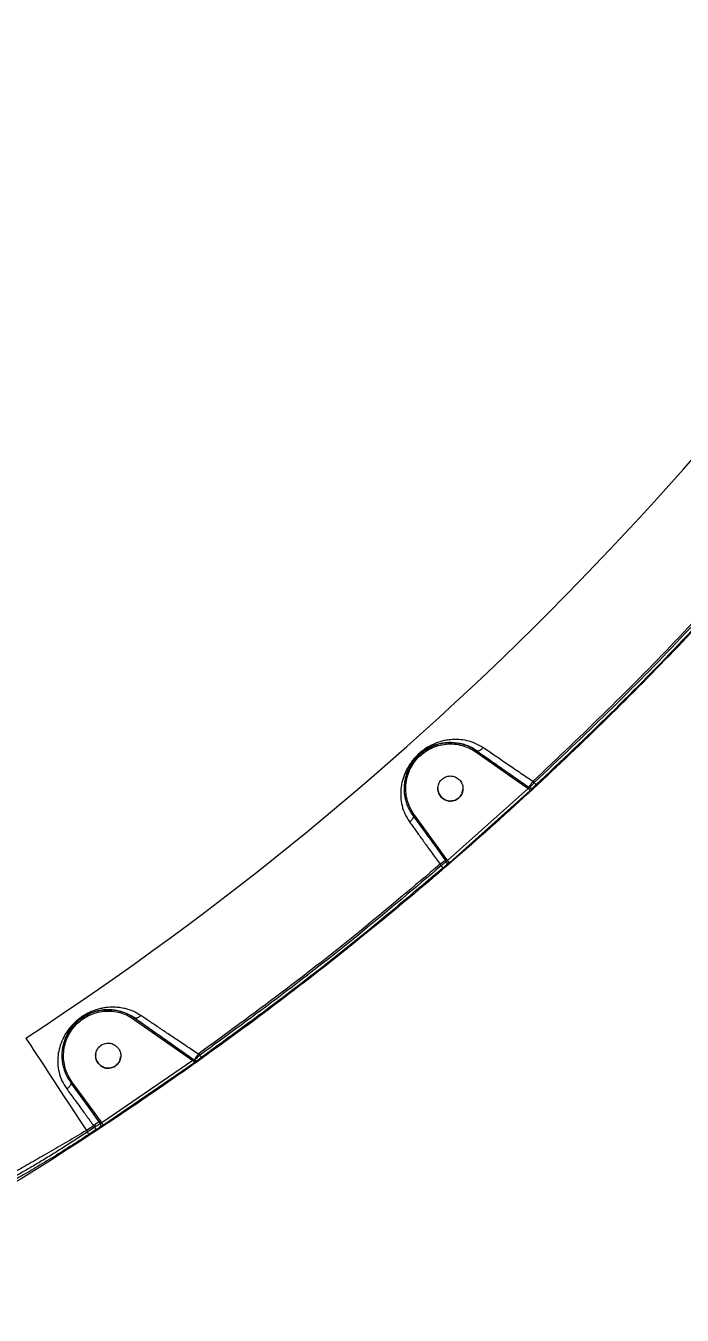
# Model space of a CAD drawing. Header units: millimetres. Extents: x -5713 to 5719, y -6024 to 5481.
# Drawn here: x 1809.2 to 2044.4, y 352.9 to 815.4 of the extents above; entities that cross this region are included whole.
import ezdxf

# ---------------------------------------------------------------- set-up
doc = ezdxf.new("R2010")
doc.units = ezdxf.units.MM
for name, color, linetype in [('DIKOM_ОБЪЕКТ', 7, 'Continuous'), ('DIKOM_РАЗМЕР_ЗОНА', 7, 'Continuous'), ('DIKOM_РАЗМЕР_ОБЪЕКТА', 7, 'Continuous')]:
    doc.layers.add(name, color=color, linetype=linetype)
doc.styles.add('style1', font='arial.ttf', dxfattribs={"width": 0.8})
doc.dimstyles.new('1-50', dxfattribs={"dimtxt": 300, "dimasz": 200, "dimexe": 100, "dimexo": 0, "dimgap": 100, "dimtad": 1, "dimdec": 0, "dimtxsty": 'style1', "dimcen": 0, "dimclrd": 7, "dimclre": 7, "dimadec": 1, "dimazin": 2, "dimtfac": 1, "dimtdec": 0, "dimtmove": 1, "dimatfit": 3, "dimfxl": 0, "dimlwd": 25, "dimlwe": 18, "dimarcsym": 0})

# ---------------------------------------------------------------- blocks, each defined once
blk = doc.blocks.new('*D16')
at = {"layer": 'Defpoints', "color": 0, "transparency": 16777216}
for p in [(2713.82, 2377.67), (-3598.04, -60.3), (-3598.04, -5183.86)]:
    blk.add_point(p, dxfattribs=at)
at = {"layer": 'DIKOM_РАЗМЕР_ОБЪЕКТА', "color": 7, "lineweight": 18, "transparency": 16777216}
for p, q in [((2713.82, 2377.67), (2713.82, -5283.86)), ((-3598.04, -60.3), (-3598.04, -5283.86))]:
    blk.add_line(p, q, dxfattribs=at)
at = {"layer": 'DIKOM_РАЗМЕР_ОБЪЕКТА', "color": 7, "lineweight": 25, "transparency": 16777216}
blk.add_line((2513.82, -5183.86), (-3398.04, -5183.86), dxfattribs=at)
at = {"layer": 'DIKOM_РАЗМЕР_ОБЪЕКТА', "color": 7, "transparency": 16777216}
for points in [[(-3398.04, -5150.53), (-3398.04, -5217.2), (-3598.04, -5183.86)], [(2513.82, -5150.53), (2513.82, -5217.2), (2713.82, -5183.86)]]:
    blk.add_solid(points, dxfattribs=at)
at = {"layer": 'DIKOM_РАЗМЕР_ОБЪЕКТА', "color": 0, "transparency": 16777216, "insert": (-444.93, -4930.59), "char_height": 300, "attachment_point": 5, "style": 'style1'}
blk.add_mtext('6300', dxfattribs=at)
blk = doc.blocks.new('*D15')
at = {"layer": 'Defpoints', "color": 0, "transparency": 16777216}
for p in [(-612.28, 3980.94), (4699.87, 3980.94), (684.19, -2271.39)]:
    blk.add_point(p, dxfattribs=at)
at = {"layer": 'DIKOM_РАЗМЕР_ОБЪЕКТА', "color": 7, "lineweight": 18, "transparency": 16777216}
for p, q in [((-612.28, 3980.94), (4799.87, 3980.94)), ((684.19, -2271.39), (4799.87, -2271.39))]:
    blk.add_line(p, q, dxfattribs=at)
at = {"layer": 'DIKOM_РАЗМЕР_ОБЪЕКТА', "color": 7, "lineweight": 25, "transparency": 16777216}
blk.add_line((4699.87, -2071.39), (4699.87, 3780.94), dxfattribs=at)
at = {"layer": 'DIKOM_РАЗМЕР_ОБЪЕКТА', "color": 7, "transparency": 16777216}
for points in [[(4666.54, 3780.94), (4733.21, 3780.94), (4699.87, 3980.94)], [(4666.54, -2071.39), (4733.21, -2071.39), (4699.87, -2271.39)]]:
    blk.add_solid(points, dxfattribs=at)
at = {"layer": 'DIKOM_РАЗМЕР_ОБЪЕКТА', "color": 0, "transparency": 16777216, "insert": (4446.7, 2209.88), "char_height": 300, "attachment_point": 5, "rotation": 90, "style": 'style1'}
blk.add_mtext('6250', dxfattribs=at)
blk = doc.blocks.new('*D14')
at = {"layer": 'Defpoints', "color": 0, "transparency": 16777216}
for p in [(3820.87, 1133.89), (-5713.04, -129.05), (3820.87, -5924.39)]:
    blk.add_point(p, dxfattribs=at)
at = {"layer": 'DIKOM_РАЗМЕР_ЗОНА', "color": 7, "lineweight": 18, "transparency": 16777216}
for p, q in [((3820.87, 1133.89), (3820.87, -6024.39)), ((-5713.04, -129.05), (-5713.04, -6024.39))]:
    blk.add_line(p, q, dxfattribs=at)
at = {"layer": 'DIKOM_РАЗМЕР_ЗОНА', "color": 7, "lineweight": 25, "transparency": 16777216}
blk.add_line((-5513.04, -5924.39), (3620.87, -5924.39), dxfattribs=at)
at = {"layer": 'DIKOM_РАЗМЕР_ЗОНА', "color": 7, "transparency": 16777216}
for points in [[(-5513.04, -5891.06), (-5513.04, -5957.73), (-5713.04, -5924.39)], [(3620.87, -5891.06), (3620.87, -5957.73), (3820.87, -5924.39)]]:
    blk.add_solid(points, dxfattribs=at)
at = {"layer": 'DIKOM_РАЗМЕР_ЗОНА', "color": 0, "transparency": 16777216, "insert": (-409.5, -5671.22), "char_height": 300, "attachment_point": 5, "style": 'style1'}
blk.add_mtext('9600', dxfattribs=at)
blk = doc.blocks.new('*D13')
at = {"layer": 'Defpoints', "color": 0, "transparency": 16777216}
for p in [(-612.24, 5480.95), (971.69, -4271.39), (5619.37, -4271.39)]:
    blk.add_point(p, dxfattribs=at)
at = {"layer": 'DIKOM_РАЗМЕР_ЗОНА', "color": 7, "lineweight": 18, "transparency": 16777216}
for p, q in [((-612.24, 5480.95), (5719.37, 5480.95)), ((971.69, -4271.39), (5719.37, -4271.39))]:
    blk.add_line(p, q, dxfattribs=at)
at = {"layer": 'DIKOM_РАЗМЕР_ЗОНА', "color": 7, "lineweight": 25, "transparency": 16777216}
blk.add_line((5619.37, 5280.95), (5619.37, -4071.39), dxfattribs=at)
at = {"layer": 'DIKOM_РАЗМЕР_ЗОНА', "color": 7, "transparency": 16777216}
for points in [[(5586.04, 5280.95), (5652.71, 5280.95), (5619.37, 5480.95)], [(5586.04, -4071.39), (5652.71, -4071.39), (5619.37, -4271.39)]]:
    blk.add_solid(points, dxfattribs=at)
at = {"layer": 'DIKOM_РАЗМЕР_ЗОНА', "color": 0, "transparency": 16777216, "insert": (5366.2, 2209.88), "char_height": 300, "attachment_point": 5, "rotation": 90, "style": 'style1'}
blk.add_mtext('9750', dxfattribs=at)

msp = doc.modelspace()

# ---------------------------------------------------------------- linework, layer by layer
at = {"layer": 'DIKOM_ОБЪЕКТ', "color": 7, "linetype": 'Continuous', "lineweight": 15}
for p, q in [((1970.74, 555.37), (1970.74, 555.38)), ((1970.74, 555.38), (1983.95, 546.1)), ((1970.45, 554.97), (1983.66, 545.69)), ((1983.95, 546.1), (1984.29, 545.86)), ((1984.29, 545.86), (1989.41, 542.31)), ((1989.24, 541.83), (1960.33, 515.96)), ((1983.66, 545.69), (1989.13, 541.9)), ((1989.13, 541.9), (1989.24, 541.83)), ((1989.41, 542.31), (1989.74, 542.07)), ((1991.38, 543.94), (1990.83, 544.33)), ((1989.92, 541.09), (1960.98, 515.21)), ((1947.95, 532.18), (1947.95, 532.18)), ((1955.82, 521.38), (1947.95, 532.18)), ((1956.22, 521.67), (1948.35, 532.47)), ((1959.63, 516.09), (1955.82, 521.38)), ((1960.03, 516.38), (1956.22, 521.67)), ((1958.03, 514.1), (1957.64, 514.63)), ((1959.98, 515.61), (1959.63, 516.09)), ((1960.33, 515.96), (1960.03, 516.38)), ((1847.79, 459.13), (1863.57, 448.05)), ((1848.08, 459.54), (1848.08, 459.54)), ((1848.08, 459.54), (1863.86, 448.46)), ((1869.04, 444.26), (1836.4, 421.87)), ((1863.57, 448.05), (1869.04, 444.26)), ((1863.86, 448.46), (1864.21, 448.21)), ((1864.21, 448.21), (1869.52, 444.53)), ((1869.38, 444.32), (1869.04, 444.26)), ((1869.52, 444.53), (1869.71, 444.39)), ((1871.51, 446.14), (1870.94, 446.54)), ((1869.62, 443.45), (1836.95, 421.04)), ((1825.28, 436.35), (1825.28, 436.35)), ((1825.28, 436.35), (1825.28, 436.34)), ((1831.67, 427.58), (1825.28, 436.35)), ((1832.08, 427.87), (1825.69, 436.64)), ((1835.48, 422.3), (1831.67, 427.58)), ((1835.87, 422.59), (1832.08, 427.87)), ((1835.93, 421.67), (1835.48, 422.3)), ((1836.4, 421.87), (1835.87, 422.59)), ((1833.48, 420.85), (1830.87, 419.13)), ((1830.87, 419.13), (1831.2, 418.56)), ((1833.87, 420.31), (1831.2, 418.56)), ((1834.42, 419.48), (1831.75, 417.72)), ((1833.87, 420.31), (1833.48, 420.85))]:
    msp.add_line(p, q, dxfattribs=at)
at = {"layer": 'DIKOM_ОБЪЕКТ', "color": 7, "linetype": 'Continuous', "lineweight": 15, "flags": 128}
for points in [[(1983.66, 545.69), (1983.72, 545.77), (1983.77, 545.85), (1983.82, 545.92), (1983.87, 545.98), (1983.9, 546.03), (1983.93, 546.07), (1983.94, 546.09), (1983.95, 546.1)], [(1989.13, 541.9), (1989.18, 541.98), (1989.22, 542.05), (1989.27, 542.11), (1989.31, 542.17), (1989.35, 542.22), (1989.38, 542.26), (1989.4, 542.29), (1989.41, 542.31)], [(1989.92, 541.09), (1989.9, 541.11), (1989.86, 541.16), (1989.79, 541.22), (1989.71, 541.32), (1989.61, 541.43), (1989.49, 541.55), (1989.37, 541.69), (1989.24, 541.83)], [(1990.83, 544.33), (1990.58, 543.97), (1990.33, 543.62), (1990.1, 543.3), (1989.9, 543), (1989.72, 542.75), (1989.58, 542.55), (1989.47, 542.4), (1989.41, 542.31)], [(1992.06, 543.21), (1992.04, 543.22), (1992, 543.27), (1991.93, 543.34), (1991.85, 543.43), (1991.75, 543.54), (1991.63, 543.66), (1991.51, 543.8), (1991.38, 543.94)], [(1956.22, 521.67), (1956.14, 521.61), (1956.07, 521.56), (1956, 521.51), (1955.94, 521.46), (1955.88, 521.43), (1955.85, 521.4), (1955.82, 521.38), (1955.82, 521.38)], [(1959.63, 516.09), (1959.54, 516.02), (1959.39, 515.91), (1959.19, 515.77), (1958.94, 515.58), (1958.65, 515.37), (1958.33, 515.14), (1957.99, 514.89), (1957.64, 514.63)], [(1958.68, 513.34), (1958.66, 513.36), (1958.62, 513.41), (1958.56, 513.48), (1958.48, 513.57), (1958.38, 513.69), (1958.27, 513.82), (1958.15, 513.95), (1958.03, 514.1)], [(1959.63, 516.09), (1959.65, 516.1), (1959.68, 516.12), (1959.72, 516.15), (1959.77, 516.19), (1959.82, 516.23), (1959.89, 516.27), (1959.96, 516.32), (1960.03, 516.38)], [(1960.98, 515.21), (1960.97, 515.23), (1960.93, 515.27), (1960.86, 515.34), (1960.78, 515.44), (1960.68, 515.55), (1960.57, 515.68), (1960.45, 515.82), (1960.33, 515.96)], [(1809.16, 452.27), (1809.55, 451.68), (1810.13, 450.8), (1810.9, 449.62), (1811.85, 448.17), (1812.97, 446.45), (1814.26, 444.48), (1815.7, 442.28), (1817.28, 439.87), (1818.98, 437.27), (1820.79, 434.51), (1822.7, 431.61), (1824.67, 428.59), (1826.71, 425.48), (1828.78, 422.32), (1830.87, 419.13)], [(1863.57, 448.05), (1863.63, 448.13), (1863.68, 448.21), (1863.73, 448.28), (1863.78, 448.34), (1863.81, 448.39), (1863.84, 448.43), (1863.86, 448.45), (1863.86, 448.46)], [(1869.62, 443.45), (1869.6, 443.47), (1869.57, 443.52), (1869.51, 443.6), (1869.44, 443.7), (1869.35, 443.82), (1869.26, 443.96), (1869.15, 444.11), (1869.04, 444.26)], [(1869.52, 444.53), (1869.52, 444.52), (1869.5, 444.5), (1869.49, 444.48), (1869.47, 444.46), (1869.45, 444.43), (1869.43, 444.39), (1869.4, 444.36), (1869.38, 444.32)], [(1870.23, 443.89), (1870.15, 443.86), (1870.06, 443.86), (1869.96, 443.88), (1869.85, 443.93), (1869.73, 443.99), (1869.61, 444.08), (1869.49, 444.19), (1869.38, 444.32)], [(1870.94, 446.54), (1870.69, 446.19), (1870.45, 445.84), (1870.22, 445.52), (1870.01, 445.22), (1869.83, 444.97), (1869.69, 444.77), (1869.59, 444.62), (1869.52, 444.53)], [(1872.09, 445.33), (1872.08, 445.35), (1872.04, 445.4), (1871.99, 445.48), (1871.91, 445.58), (1871.83, 445.7), (1871.73, 445.84), (1871.62, 445.99), (1871.51, 446.14)], [(1832.08, 427.87), (1832, 427.82), (1831.92, 427.76), (1831.85, 427.71), (1831.79, 427.66), (1831.74, 427.63), (1831.7, 427.6), (1831.68, 427.58), (1831.67, 427.58)], [(1835.48, 422.3), (1835.39, 422.23), (1835.24, 422.13), (1835.04, 421.98), (1834.79, 421.8), (1834.5, 421.59), (1834.18, 421.35), (1833.84, 421.1), (1833.48, 420.85)], [(1835.48, 422.3), (1835.49, 422.31), (1835.52, 422.33), (1835.56, 422.36), (1835.61, 422.4), (1835.67, 422.44), (1835.74, 422.49), (1835.8, 422.54), (1835.87, 422.59)], [(1836.95, 421.04), (1836.94, 421.06), (1836.9, 421.11), (1836.85, 421.19), (1836.78, 421.29), (1836.7, 421.41), (1836.61, 421.56), (1836.5, 421.71), (1836.4, 421.87)], [(1831.75, 417.72), (1831.73, 417.74), (1831.7, 417.79), (1831.65, 417.87), (1831.58, 417.98), (1831.5, 418.1), (1831.4, 418.24), (1831.3, 418.4), (1831.2, 418.56)], [(1834.42, 419.48), (1834.41, 419.5), (1834.37, 419.55), (1834.32, 419.63), (1834.25, 419.73), (1834.17, 419.86), (1834.08, 420), (1833.98, 420.15), (1833.87, 420.31)]]:
    msp.add_lwpolyline(points, dxfattribs=at)
at = {"layer": 'DIKOM_ОБЪЕКТ', "color": 7, "linetype": 'Continuous', "lineweight": 15}
for centre, radius, start, end in [((1168.94, 1429.62), 1168.37, 303.22698, 327.77302), ((1961.34, 541.82), 16.5, 55.2628, 174.6099), ((1990.32, 542.89), 0.997, 234.6589, 312.1223), ((1959.17, 515.02), 0.999, 311.58, 36.1594), ((1838.68, 445.98), 16.5, 55.2628, 174.6099), ((1870.29, 445.2), 0.995, 234.4747, 304.8305), ((1835.12, 421.08), 1, 304.2858, 35.972)]:
    msp.add_arc(centre, radius, start, end, dxfattribs=at)
for points, knots in [([(2161.25, 815.43), (2160.38, 815.91), (2158.65, 816.87), (2155.22, 818.75), (2151.22, 820.95), (2146.6, 823.49), (2141.85, 826.1), (2137.14, 828.69), (2132.63, 831.17), (2127.84, 833.8), (2122.78, 836.58), (2117.45, 839.51), (2111.86, 842.58), (2104.36, 846.71), (2094.65, 852.04), (2082.39, 858.78), (2069.49, 865.86), (2057.89, 872.23), (2047.95, 877.69), (2039.86, 882.13), (2031.63, 886.64), (2023.27, 891.23), (2014.79, 895.87), (2006.22, 900.58), (1996.77, 905.76), (1986.42, 911.43), (1975.14, 917.6), (1963.78, 923.82), (1952.35, 930.08), (1940.88, 936.36), (1929.16, 942.77), (1917.2, 949.31), (1905.01, 955.97), (1892.84, 962.62), (1880.7, 969.25), (1868.6, 975.84), (1855.52, 982.98), (1841.45, 990.65), (1826.42, 998.83), (1811.53, 1006.93), (1796.81, 1014.93), (1780.86, 1023.59), (1763.7, 1032.89), (1745.42, 1042.79), (1727.44, 1052.51), (1715.74, 1058.82), (1709.91, 1061.97)], [0, 0, 0, 0, 0.025176, 0.050246, 0.075209, 0.100066, 0.124817, 0.142987, 0.161064, 0.179046, 0.196935, 0.21473, 0.232431, 0.250038, 0.282696, 0.314938, 0.346764, 0.378175, 0.395939, 0.413567, 0.43106, 0.448418, 0.465639, 0.482725, 0.499676, 0.521074, 0.542261, 0.563236, 0.583999, 0.604551, 0.624891, 0.646178, 0.667264, 0.688149, 0.708834, 0.729318, 0.749601, 0.775048, 0.800265, 0.825253, 0.850012, 0.874541, 0.906095, 0.937523, 0.968825, 1, 1, 1, 1]), ([(2226.74, 842.13), (2220.73, 831.53), (2208.72, 810.33), (2189.49, 779.24), (2169.39, 748.71), (2148.37, 718.81), (2126.58, 689.73), (2104.07, 661.48), (2080.88, 634.08), (2056.88, 607.38), (2031.95, 581.24), (2006.09, 555.71), (1979.32, 530.83), (1951.8, 506.77), (1923.57, 483.54), (1894.83, 461.32), (1865.61, 440.08), (1835.94, 419.87), (1805.72, 400.48), (1785.11, 388.32), (1774.81, 382.24)], [0, 0, 0, 0, 0.056, 0.112, 0.168, 0.224, 0.28, 0.335, 0.39, 0.445, 0.5, 0.556, 0.612, 0.668, 0.724, 0.78, 0.835, 0.89, 0.945, 1, 1, 1, 1]), ([(2068.45, 623.31), (2060.15, 614.22), (2043.55, 596.04), (2017.66, 569.7), (1999.77, 552.78), (1990.83, 544.33)], [0, 0, 0, 0, 0.333385, 0.666615, 1, 1, 1, 1]), ([(2068.85, 622.77), (2060.56, 613.7), (2043.99, 595.55), (2018.15, 569.26), (2000.31, 552.38), (1991.38, 543.94)], [0, 0, 0, 0, 0.333385, 0.666615, 1, 1, 1, 1]), ([(1973.06, 556.46), (1972.13, 557.01), (1970.29, 558.11), (1967.34, 559.03), (1964.35, 559.48), (1961.64, 559.42), (1959.25, 559.05), (1957.2, 558.5), (1955.29, 557.75), (1953.57, 556.87), (1952.01, 555.89), (1950.52, 554.74), (1949.13, 553.45), (1947.89, 552.05), (1946.83, 550.62), (1945.91, 549.13), (1944.93, 547.17), (1944.06, 544.69), (1943.52, 541.7), (1943.46, 538.68), (1943.93, 535.66), (1944.92, 532.65), (1946.09, 530.77), (1946.68, 529.83)], [0, 0, 0, 0, 0.062835, 0.124953, 0.187444, 0.249835, 0.291963, 0.334036, 0.374914, 0.407365, 0.437692, 0.469232, 0.500407, 0.530884, 0.563206, 0.593507, 0.626001, 0.68791, 0.750137, 0.812583, 0.87495, 0.937431, 1, 1, 1, 1]), ([(1947.95, 532.18), (1947.58, 532.73), (1946.84, 533.83), (1946.03, 535.58), (1945.47, 537.19), (1945.12, 538.68), (1944.92, 540), (1944.83, 541.36), (1944.84, 542.68), (1944.97, 544), (1945.19, 545.31), (1945.53, 546.61), (1946, 547.96), (1946.6, 549.28), (1947.35, 550.62), (1948.27, 551.93), (1949.4, 553.26), (1950.72, 554.49), (1952.14, 555.55), (1953.58, 556.41), (1955.13, 557.14), (1956.82, 557.72), (1958.64, 558.13), (1960.44, 558.32), (1962.24, 558.32), (1963.99, 558.13), (1966.02, 557.69), (1968.29, 556.9), (1969.92, 555.88), (1970.74, 555.37)], [0, 0, 0, 0, 0.041122, 0.082587, 0.125158, 0.154728, 0.187629, 0.218804, 0.250097, 0.281385, 0.312485, 0.343469, 0.37449, 0.407979, 0.437274, 0.468706, 0.500293, 0.531683, 0.562916, 0.594272, 0.625542, 0.665366, 0.70846, 0.750405, 0.791942, 0.835522, 0.875186, 0.93728, 1, 1, 1, 1]), ([(1948.35, 532.47), (1947.87, 533.22), (1946.88, 534.73), (1945.9, 537.33), (1945.34, 540.14), (1945.3, 543.05), (1945.78, 545.92), (1946.76, 548.61), (1948.15, 551.01), (1949.87, 553.08), (1951.92, 554.85), (1954.3, 556.28), (1956.97, 557.3), (1959.83, 557.83), (1962.74, 557.84), (1965.55, 557.33), (1968.17, 556.39), (1969.7, 555.43), (1970.45, 554.97)], [0, 0, 0, 0, 0.059133, 0.121061, 0.185002, 0.25, 0.314998, 0.378939, 0.440867, 0.5, 0.559133, 0.621061, 0.685002, 0.75, 0.814998, 0.878939, 0.940867, 1, 1, 1, 1]), ([(1973.06, 556.46), (1972.93, 556.31), (1972.69, 556.02), (1972.28, 555.68), (1971.9, 555.44), (1971.47, 555.26), (1971.06, 555.22), (1970.84, 555.33), (1970.74, 555.37)], [0, 0, 0, 0, 0.161155, 0.319316, 0.469169, 0.60659, 0.834659, 1, 1, 1, 1]), ([(1970.74, 555.38), (1972.12, 554.41), (1974.88, 552.47), (1979.33, 549.34), (1982.41, 547.18), (1983.95, 546.1)], [0, 0, 0, 0, 0.334016, 0.667658, 1, 1, 1, 1]), ([(1990.83, 544.33), (1990.05, 544.86), (1988.49, 545.92), (1986.17, 547.51), (1983.87, 549.08), (1980.74, 551.21), (1977.05, 553.74), (1974.33, 555.59), (1973.06, 556.46)], [0, 0, 0, 0, 0.125186, 0.25037, 0.375546, 0.500318, 0.76712, 1, 1, 1, 1]), ([(1956.92, 542.23), (1956.89, 542.08), (1956.73, 541.36), (1957.1, 539.98), (1957.82, 539.07), (1958.18, 538.61)], [0, 0, 0, 0, 0.115277, 0.557639, 1, 1, 1, 1]), ([(1958.18, 538.61), (1958.65, 538.24), (1959.59, 537.51), (1961.38, 537.21), (1963.15, 537.56), (1964.62, 538.58), (1965.58, 539.95), (1965.7, 540.97), (1965.75, 541.41)], [0, 0, 0, 0, 0.174234, 0.348468, 0.522702, 0.696936, 0.87117, 1, 1, 1, 1]), ([(1965.75, 541.41), (1965.7, 540.97), (1965.58, 539.95), (1964.62, 538.58), (1963.15, 537.56), (1961.38, 537.21), (1959.59, 537.51), (1958.65, 538.24), (1958.18, 538.61)], [0, 0, 0, 0, 0.12883, 0.303064, 0.477298, 0.651532, 0.825766, 1, 1, 1, 1]), ([(1989.74, 542.07), (1989.74, 542.07), (1989.73, 542.06), (1989.69, 542.04), (1989.64, 542.01), (1989.56, 541.96), (1989.42, 541.9), (1989.3, 541.85), (1989.24, 541.83)], [0, 0, 0, 0, 0.117018, 0.238573, 0.36617, 0.501113, 0.719873, 1, 1, 1, 1]), ([(1991.38, 543.94), (1991.16, 543.7), (1990.77, 543.26), (1990.26, 542.69), (1989.89, 542.26), (1989.79, 542.13), (1989.74, 542.07)], [0, 0, 0, 0, 0.274579, 0.499904, 0.755153, 1, 1, 1, 1]), ([(1990.99, 542.15), (1990.96, 542.11), (1990.9, 542.04), (1990.64, 541.78), (1990.31, 541.46), (1990.05, 541.21), (1989.92, 541.09)], [0, 0, 0, 0, 0.250064, 0.499996, 0.749946, 1, 1, 1, 1]), ([(1992.06, 543.21), (1991.93, 543.08), (1991.67, 542.84), (1991.33, 542.52), (1991.08, 542.26), (1991.02, 542.18), (1990.99, 542.15)], [0, 0, 0, 0, 0.250051, 0.499999, 0.749933, 1, 1, 1, 1]), ([(1947.95, 532.18), (1947.99, 532.09), (1948.1, 531.88), (1948.03, 531.47), (1947.82, 531.03), (1947.54, 530.63), (1947.16, 530.21), (1946.84, 529.96), (1946.68, 529.83)], [0, 0, 0, 0, 0.164998, 0.393629, 0.531665, 0.681986, 0.840023, 1, 1, 1, 1]), ([(1955.82, 521.38), (1954.46, 523.24), (1951.73, 526.99), (1949.21, 530.44), (1947.95, 532.18)], [0, 0, 0, 0, 0.497715, 1, 1, 1, 1]), ([(1946.68, 529.83), (1946.99, 529.41), (1947.61, 528.55), (1948.6, 527.18), (1949.66, 525.7), (1950.81, 524.11), (1952.02, 522.43), (1953.35, 520.57), (1954.76, 518.63), (1956.21, 516.61), (1957.16, 515.29), (1957.64, 514.63)], [0, 0, 0, 0, 0.089243, 0.184051, 0.284424, 0.390362, 0.501864, 0.614726, 0.750211, 0.875104, 1, 1, 1, 1]), ([(1957.64, 514.63), (1948.28, 506.72), (1929.58, 490.89), (1900.66, 468.18), (1880.85, 453.76), (1870.94, 446.54)], [0, 0, 0, 0, 0.333385, 0.666615, 1, 1, 1, 1]), ([(1958.03, 514.1), (1948.69, 506.2), (1930.02, 490.4), (1901.17, 467.74), (1881.4, 453.34), (1871.51, 446.14)], [0, 0, 0, 0, 0.333385, 0.666615, 1, 1, 1, 1]), ([(1959.98, 515.61), (1959.91, 515.57), (1959.78, 515.48), (1959.32, 515.13), (1958.73, 514.66), (1958.27, 514.29), (1958.03, 514.1)], [0, 0, 0, 0, 0.249254, 0.499964, 0.736124, 1, 1, 1, 1]), ([(1959.83, 514.27), (1959.79, 514.25), (1959.71, 514.2), (1959.44, 513.98), (1959.08, 513.69), (1958.81, 513.46), (1958.68, 513.34)], [0, 0, 0, 0, 0.250002, 0.499979, 0.749707, 1, 1, 1, 1]), ([(1960.98, 515.21), (1960.85, 515.09), (1960.58, 514.86), (1960.23, 514.57), (1959.95, 514.35), (1959.87, 514.3), (1959.83, 514.27)], [0, 0, 0, 0, 0.250298, 0.500023, 0.749999, 1, 1, 1, 1]), ([(1960.33, 515.96), (1960.29, 515.91), (1960.21, 515.82), (1960.1, 515.71), (1960.02, 515.63), (1959.99, 515.62), (1959.98, 515.61)], [0, 0, 0, 0, 0.267438, 0.500191, 0.752408, 1, 1, 1, 1]), ([(1850.34, 460.41), (1849.44, 460.94), (1847.65, 462), (1845.07, 462.82), (1842.77, 463.25), (1840.76, 463.4), (1838.86, 463.34), (1837.12, 463.11), (1835.49, 462.77), (1833.87, 462.28), (1832.21, 461.61), (1830.57, 460.77), (1828.97, 459.76), (1827.48, 458.61), (1826.15, 457.37), (1824.96, 456.04), (1823.96, 454.71), (1823.08, 453.32), (1822.11, 451.46), (1821.22, 449.06), (1820.63, 446.11), (1820.53, 443.08), (1820.99, 440), (1821.98, 436.92), (1823.21, 434.99), (1823.82, 434.03)], [0, 0, 0, 0, 0.062789, 0.125234, 0.166729, 0.208654, 0.249949, 0.282084, 0.312389, 0.344888, 0.375149, 0.407012, 0.437822, 0.468522, 0.500585, 0.530797, 0.563251, 0.593568, 0.625604, 0.688062, 0.75029, 0.812815, 0.874873, 0.937474, 1, 1, 1, 1]), ([(1822.27, 447.53), (1822.32, 448.04), (1822.43, 449.08), (1822.83, 450.65), (1823.34, 452.13), (1823.96, 453.49), (1824.68, 454.76), (1825.52, 455.98), (1826.53, 457.19), (1827.7, 458.35), (1829.09, 459.45), (1830.36, 460.25), (1831.38, 460.79), (1832.38, 461.25), (1833.65, 461.72), (1834.95, 462.07), (1836.08, 462.29), (1837.01, 462.41), (1838.2, 462.49), (1839.68, 462.48), (1841.43, 462.29), (1843.21, 461.89), (1844.92, 461.29), (1846.56, 460.53), (1847.57, 459.87), (1848.08, 459.54)], [0, 0, 0, 0, 0.049446, 0.100262, 0.154863, 0.197113, 0.239128, 0.284101, 0.323632, 0.365861, 0.408558, 0.450898, 0.47169, 0.493416, 0.533101, 0.578096, 0.605646, 0.633449, 0.662406, 0.715006, 0.772328, 0.830832, 0.890108, 0.944967, 1, 1, 1, 1]), ([(1825.69, 436.64), (1825.21, 437.38), (1824.22, 438.9), (1823.24, 441.5), (1822.68, 444.3), (1822.64, 447.21), (1823.12, 450.08), (1824.1, 452.77), (1825.49, 455.17), (1827.21, 457.25), (1829.26, 459.01), (1831.63, 460.44), (1834.31, 461.47), (1837.17, 462), (1840.08, 462.01), (1842.89, 461.5), (1845.51, 460.56), (1847.04, 459.6), (1847.79, 459.13)], [0, 0, 0, 0, 0.059133, 0.121061, 0.185002, 0.25, 0.314998, 0.378939, 0.440867, 0.5, 0.559133, 0.621061, 0.685002, 0.75, 0.814998, 0.878939, 0.940867, 1, 1, 1, 1]), ([(1850.34, 460.41), (1850.22, 460.27), (1849.97, 460.01), (1849.47, 459.64), (1848.9, 459.39), (1848.4, 459.37), (1848.17, 459.49), (1848.08, 459.54)], [0, 0, 0, 0, 0.162497, 0.320851, 0.605827, 0.833716, 1, 1, 1, 1]), ([(1848.08, 459.54), (1849.29, 458.69), (1851.7, 457), (1855.62, 454.24), (1859.68, 451.4), (1862.47, 449.44), (1863.86, 448.46)], [0, 0, 0, 0, 0.250598, 0.500783, 0.751446, 1, 1, 1, 1]), ([(1870.94, 446.54), (1870.26, 447), (1868.74, 448.02), (1866.52, 449.52), (1864.24, 451.06), (1862.16, 452.45), (1859.6, 454.18), (1856.68, 456.15), (1853.37, 458.37), (1851.35, 459.73), (1850.34, 460.41)], [0, 0, 0, 0, 0.093005, 0.209433, 0.306922, 0.41046, 0.500585, 0.671988, 0.836911, 1, 1, 1, 1]), ([(1825.28, 436.34), (1824.9, 436.92), (1824.14, 438.07), (1823.31, 439.88), (1822.76, 441.54), (1822.42, 443.07), (1822.23, 444.39), (1822.17, 445.75), (1822.17, 446.79), (1822.25, 447.39), (1822.27, 447.53)], [0, 0, 0, 0, 0.158632, 0.318398, 0.481731, 0.597024, 0.720867, 0.833122, 0.961448, 1, 1, 1, 1]), ([(1834.26, 446.39), (1834.23, 446.24), (1834.07, 445.52), (1834.44, 444.15), (1835.16, 443.23), (1835.52, 442.77)], [0, 0, 0, 0, 0.115277, 0.557639, 1, 1, 1, 1]), ([(1835.52, 442.77), (1835.99, 442.41), (1836.93, 441.68), (1838.72, 441.37), (1840.48, 441.73), (1841.96, 442.75), (1842.92, 444.12), (1843.04, 445.14), (1843.09, 445.57)], [0, 0, 0, 0, 0.174234, 0.348468, 0.522702, 0.696936, 0.87117, 1, 1, 1, 1]), ([(1843.09, 445.57), (1843.04, 445.14), (1842.92, 444.12), (1841.96, 442.75), (1840.48, 441.73), (1838.72, 441.37), (1836.93, 441.68), (1835.99, 442.41), (1835.52, 442.77)], [0, 0, 0, 0, 0.12883, 0.303064, 0.477298, 0.651532, 0.825766, 1, 1, 1, 1]), ([(1869.71, 444.39), (1869.7, 444.39), (1869.68, 444.38), (1869.6, 444.36), (1869.5, 444.34), (1869.42, 444.32), (1869.38, 444.32)], [0, 0, 0, 0, 0.237877, 0.49988, 0.732025, 1, 1, 1, 1]), ([(1871.51, 446.14), (1871.3, 445.94), (1870.86, 445.54), (1870.3, 444.99), (1869.87, 444.57), (1869.76, 444.45), (1869.71, 444.39)], [0, 0, 0, 0, 0.250069, 0.49996, 0.756884, 1, 1, 1, 1]), ([(1870.86, 444.39), (1870.84, 444.37), (1870.8, 444.33), (1870.66, 444.22), (1870.47, 444.07), (1870.31, 443.95), (1870.23, 443.89)], [0, 0, 0, 0, 0.248819, 0.499574, 0.747996, 1, 1, 1, 1]), ([(1872.09, 445.33), (1871.95, 445.22), (1871.65, 445.01), (1871.27, 444.72), (1870.97, 444.49), (1870.89, 444.42), (1870.86, 444.39)], [0, 0, 0, 0, 0.250183, 0.500132, 0.750044, 1, 1, 1, 1]), ([(1870.23, 443.89), (1870.13, 443.82), (1869.94, 443.68), (1869.72, 443.53), (1869.62, 443.45)], [0, 0, 0, 0, 0.497723, 1, 1, 1, 1]), ([(1825.28, 436.34), (1825.32, 436.26), (1825.41, 436.07), (1825.31, 435.66), (1825.06, 435.23), (1824.74, 434.83), (1824.32, 434.41), (1823.99, 434.15), (1823.82, 434.03)], [0, 0, 0, 0, 0.164692, 0.393789, 0.532344, 0.683061, 0.840996, 1, 1, 1, 1]), ([(1831.67, 427.58), (1830.58, 429.07), (1828.39, 432.08), (1826.32, 434.92), (1825.28, 436.35)], [0, 0, 0, 0, 0.497404, 1, 1, 1, 1]), ([(1823.82, 434.03), (1824.28, 433.4), (1825.25, 432.07), (1826.84, 429.92), (1828.76, 427.28), (1831, 424.23), (1832.66, 421.98), (1833.48, 420.85)], [0, 0, 0, 0, 0.151077, 0.318203, 0.501375, 0.750684, 1, 1, 1, 1]), ([(1835.93, 421.67), (1835.88, 421.64), (1835.79, 421.59), (1835.52, 421.42), (1835.22, 421.22), (1834.86, 420.98), (1834.4, 420.68), (1834.07, 420.45), (1833.87, 420.31)], [0, 0, 0, 0, 0.212835, 0.347193, 0.499953, 0.657768, 0.793823, 1, 1, 1, 1]), ([(1836.95, 421.04), (1836.8, 420.94), (1836.51, 420.75), (1836.12, 420.5), (1835.82, 420.32), (1835.73, 420.28), (1835.69, 420.26)], [0, 0, 0, 0, 0.250229, 0.499998, 0.749991, 1, 1, 1, 1]), ([(1836.4, 421.87), (1836.36, 421.85), (1836.28, 421.81), (1836.18, 421.76), (1836.1, 421.72), (1836.03, 421.7), (1835.97, 421.67), (1835.95, 421.67), (1835.93, 421.67)], [0, 0, 0, 0, 0.208668, 0.344091, 0.500033, 0.655658, 0.790965, 1, 1, 1, 1]), ([(1831.75, 417.72), (1829.49, 416.25), (1824.97, 413.32), (1818.31, 409.15), (1811.92, 405.3), (1805.98, 401.88), (1800.58, 398.98), (1795.89, 396.72), (1791.92, 395.11), (1790.02, 394.67), (1789.07, 394.46)], [0, 0, 0, 0, 0.125328, 0.250833, 0.375337, 0.500609, 0.625194, 0.750322, 0.875062, 1, 1, 1, 1]), ([(1830.87, 419.13), (1828.58, 417.78), (1824.03, 415.09), (1817.36, 411.21), (1811.06, 407.58), (1805.26, 404.28), (1800.04, 401.37), (1796.07, 399.21), (1793.15, 397.66), (1791, 396.56), (1789.93, 396.04), (1789.39, 395.78)], [0, 0, 0, 0, 0.12647, 0.252061, 0.376776, 0.500618, 0.624523, 0.750283, 0.831468, 0.914707, 1, 1, 1, 1]), ([(1831.2, 418.56), (1829.68, 417.57), (1826.7, 415.62), (1822.3, 412.82), (1817.98, 410.13), (1813.79, 407.58), (1809.76, 405.2), (1805.95, 403.04), (1802.39, 401.1), (1799.09, 399.42), (1795.63, 397.8), (1792.18, 396.41), (1790.32, 395.99), (1789.39, 395.78)], [0, 0, 0, 0, 0.086106, 0.169727, 0.25087, 0.336607, 0.419874, 0.500684, 0.585479, 0.668721, 0.750433, 0.875314, 1, 1, 1, 1]), ([(1835.69, 420.26), (1835.65, 420.23), (1835.56, 420.19), (1835.26, 420.01), (1834.87, 419.77), (1834.57, 419.58), (1834.42, 419.48)], [0, 0, 0, 0, 0.250009, 0.500003, 0.749772, 1, 1, 1, 1])]:
    msp.add_open_spline(points, degree=3, knots=knots, dxfattribs=at)
for points in [[(2069.59, 622.1), (2061.3, 613.02), (2044.72, 594.87), (2018.86, 568.55), (2000.99, 551.65), (1992.06, 543.21)], [(1970.45, 554.97), (1970.49, 555.02), (1970.57, 555.13), (1970.66, 555.26), (1970.73, 555.36), (1970.74, 555.37), (1970.74, 555.38)], [(1958.18, 538.61), (1957.81, 539.07), (1957.07, 539.99), (1956.73, 541.78), (1957.06, 543.54), (1958.05, 545.05), (1959.54, 546.07), (1961.29, 546.43), (1963.09, 546.12), (1964.03, 545.39), (1964.49, 545.03)], [(1964.49, 545.03), (1964.87, 544.57), (1965.61, 543.64), (1965.95, 541.85), (1965.62, 540.09), (1964.63, 538.58), (1963.14, 537.56), (1961.38, 537.21), (1959.59, 537.51), (1958.65, 538.24), (1958.18, 538.61)], [(1948.35, 532.47), (1948.3, 532.44), (1948.19, 532.36), (1948.06, 532.26), (1947.96, 532.19), (1947.95, 532.18), (1947.95, 532.18)], [(1958.68, 513.34), (1949.34, 505.44), (1930.65, 489.63), (1901.77, 466.94), (1881.99, 452.53), (1872.09, 445.33)], [(1847.79, 459.13), (1847.83, 459.19), (1847.9, 459.29), (1848, 459.43), (1848.07, 459.52), (1848.07, 459.54), (1848.08, 459.54)], [(1835.52, 442.77), (1835.15, 443.23), (1834.41, 444.16), (1834.07, 445.95), (1834.39, 447.71), (1835.38, 449.22), (1836.87, 450.23), (1838.63, 450.59), (1840.43, 450.29), (1841.36, 449.56), (1841.83, 449.19)], [(1841.83, 449.19), (1842.2, 448.73), (1842.95, 447.81), (1843.29, 446.02), (1842.96, 444.25), (1841.97, 442.75), (1840.48, 441.73), (1838.72, 441.37), (1836.93, 441.68), (1835.99, 442.41), (1835.52, 442.77)], [(1825.69, 436.64), (1825.64, 436.6), (1825.53, 436.52), (1825.4, 436.43), (1825.3, 436.36), (1825.29, 436.35), (1825.28, 436.35)]]:
    msp.add_open_spline(points, degree=3, dxfattribs=at)

# ---------------------------------------------------------------- dimensions: what is measured, and where the dimension line sits
at = {"layer": 'DIKOM_РАЗМЕР_ЗОНА'}
dim = msp.add_linear_dim(base=(5619.37, -4271.39), p1=(-612.24, 5480.95), p2=(971.69, -4271.39), angle=90, text='9750', dimstyle='1-50', override={"dimscale": 1, "dimtix": 0, "dimtofl": 1, "dimtmove": 1, "dimatfit": 3}, dxfattribs=at)
dim.commit()
dim.dimension.update_dxf_attribs({"geometry": '*D13', "text_midpoint": (5619.37, 2209.88), "dimtype": 160})
dim = msp.add_linear_dim(base=(3820.87, -5924.39), p1=(-5713.04, -129.05), p2=(3820.87, 1133.89), text='9600', dimstyle='1-50', override={"dimscale": 1, "dimtix": 0, "dimtofl": 1, "dimtmove": 1, "dimatfit": 3}, dxfattribs=at)
dim.commit()
dim.dimension.update_dxf_attribs({"geometry": '*D14', "text_midpoint": (-409.5, -5924.39), "dimtype": 160})
at = {"layer": 'DIKOM_РАЗМЕР_ОБЪЕКТА'}
dim = msp.add_linear_dim(base=(4699.87, 3980.94), p1=(684.19, -2271.39), p2=(-612.28, 3980.94), angle=90, text='6250', dimstyle='1-50', override={"dimscale": 1, "dimtix": 0, "dimtofl": 1, "dimtmove": 1, "dimatfit": 3}, dxfattribs=at)
dim.commit()
dim.dimension.update_dxf_attribs({"geometry": '*D15', "text_midpoint": (4699.87, 2209.88), "dimtype": 160})
dim = msp.add_linear_dim(base=(-3598.04, -5183.86), p1=(2713.82, 2377.67), p2=(-3598.04, -60.3), text='6300', dimstyle='1-50', override={"dimscale": 1, "dimtix": 0, "dimtofl": 1, "dimtmove": 1, "dimatfit": 3}, dxfattribs=at)
dim.commit()
dim.dimension.update_dxf_attribs({"geometry": '*D16', "text_midpoint": (-444.93, -5183.86), "dimtype": 160})

doc.saveas('drawing.dxf')
